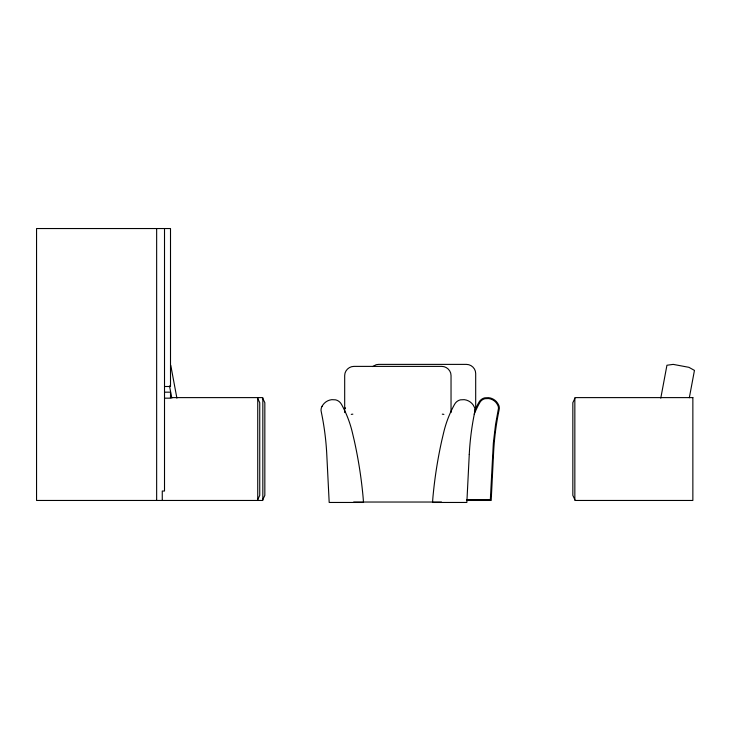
<?xml version="1.0" encoding="UTF-8"?>
<svg xmlns="http://www.w3.org/2000/svg" width="731" height="731" viewBox="0 0 731 731"><rect width="100%" height="100%" fill="white"/><g stroke="black" fill="none" stroke-linecap="round" stroke-linejoin="round"><path stroke-width="1.1" d="M660.778 398.157L666.937 365.253L673.196 364.385L688.922 367.327L694.45 370.398L689.333 397.737M574.84 398.496L572.839 402.69L572.839 495.38L574.84 499.575M257.741 499.575L259.743 495.38L259.743 402.69L257.741 398.496M262.831 499.575L264.832 495.38L264.832 402.69L262.831 398.496M372.691 366.569L376.2 364.696L378.603 364.385L466.424 364.385C471.321 364.349 475.707 368.561 475.689 373.486L475.689 408.766M351.264 414.367L352.863 414.157M164.512 386.498L170.506 386.498L170.506 228.538L36.55 228.538L36.55 500.461L262.831 500.461L262.831 397.609L170.369 397.609M164.512 392.172L170.506 392.172L170.506 398.167L164.512 398.167M466.826 499.575L490.346 499.575L493.352 443.059L495.563 424.437L498.451 408.519A7.118 7.118 0 0 0 498.067 405.897L496.897 403.658A11.687 11.687 0 0 0 488.509 398.541L485.009 398.697A8.068 8.068 0 0 0 480.285 401.812L479.18 403.676A109.915 109.915 0 0 0 474.191 414.157M466.826 500.461L491.186 500.461L493.599 452.462A274.098 274.098 0 0 1 498.917 410.776L499.328 408.556A8.032 8.032 0 0 0 498.889 405.586L497.637 403.174A12.555 12.555 0 0 0 488.591 397.664L484.808 397.838A8.955 8.955 0 0 0 478.988 402.196L478.403 403.256A110.783 110.783 0 0 0 474.931 410.246M353.658 502.033L441.487 502.033M442.282 414.157L443.881 414.367M170.743 365.253L176.902 398.157M169.51 385.895L171.812 398.157M451.036 412.567L451.036 375.487C451.054 370.562 446.668 366.35 441.771 366.386L353.95 366.386C349.053 366.35 344.666 370.562 344.685 375.487L344.685 412.567M257.741 397.609L257.741 500.461M164.512 228.538L164.512 491.031L162.264 491.031L162.264 500.461M156.653 228.538L156.653 500.461M345.379 408.556A8.032 8.032 0 0 1 345.379 407.807M469.265 454.454L466.853 502.462L432.524 502.462L432.944 497.071A450.625 450.625 0 0 1 441.853 440.217L443.671 432.524A110.783 110.783 0 0 1 454.07 405.248L454.655 404.197A8.955 8.955 0 0 1 460.475 399.839L464.258 399.665A12.555 12.555 0 0 1 473.295 405.166L474.556 407.587A8.032 8.032 0 0 1 474.995 410.557L474.583 412.777A274.098 274.098 0 0 0 469.265 454.454M322.042 406.345L321.476 407.587A8.032 8.032 0 0 0 321.046 410.557L321.457 412.777A274.098 274.098 0 0 1 326.775 454.454L329.188 502.462L363.517 502.462L363.088 497.071A450.625 450.625 0 0 0 354.188 440.217L352.369 432.524A110.783 110.783 0 0 0 341.971 405.248L341.377 404.197A8.955 8.955 0 0 0 335.566 399.839L331.783 399.665A12.555 12.555 0 0 0 322.736 405.166L322.042 406.345M692.86 397.609L574.84 397.609L574.84 500.461L692.86 500.461L692.86 397.609"/></g></svg>
